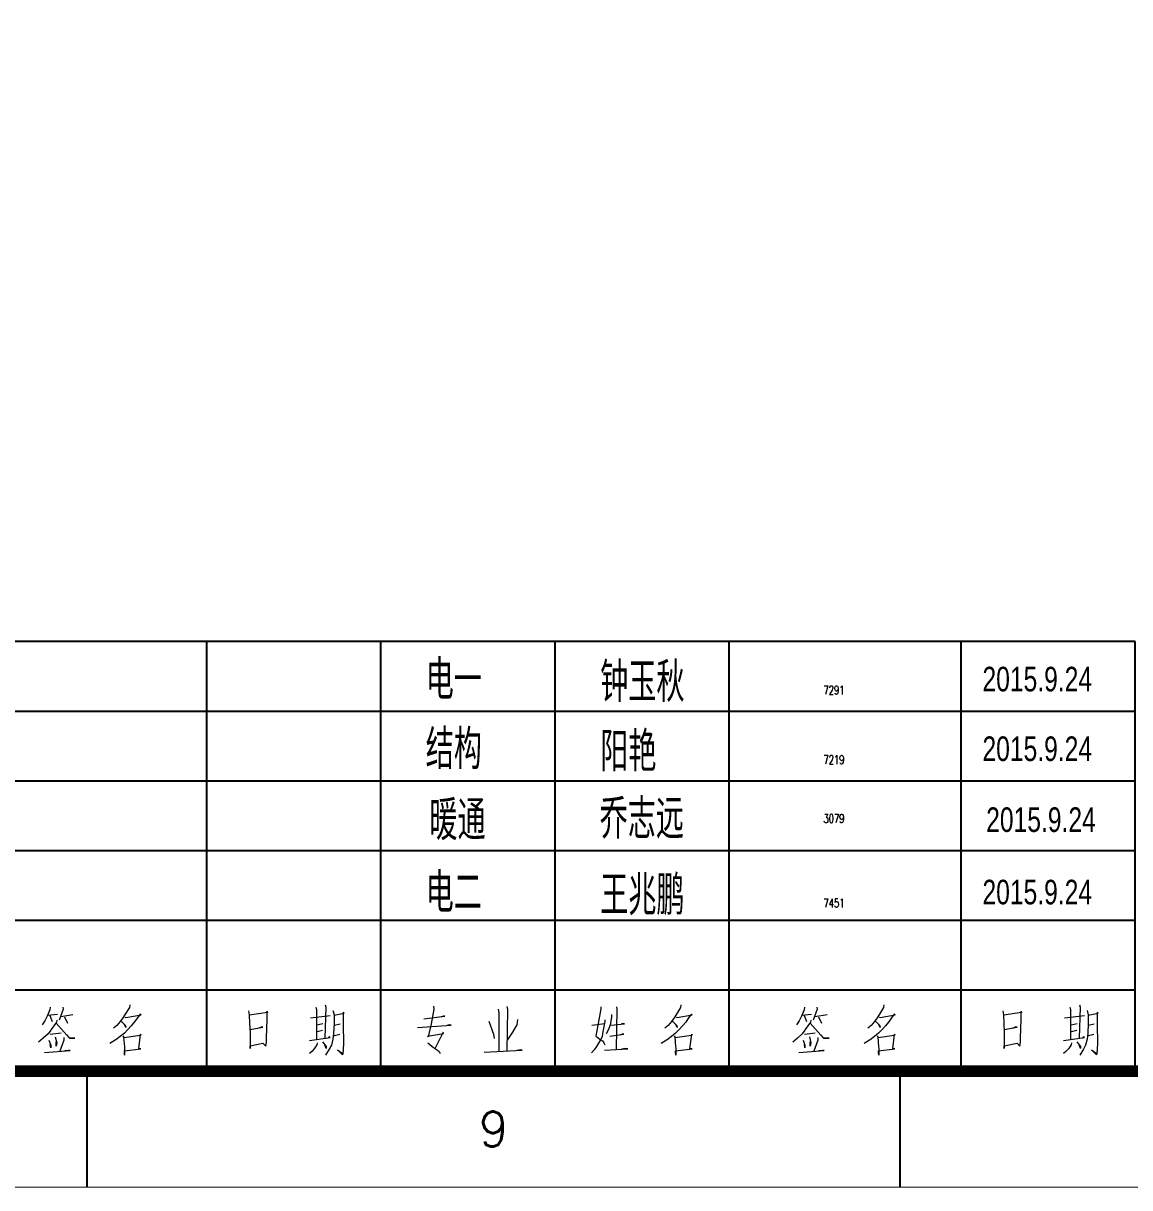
# Model space of a CAD drawing. Header units: millimetres. Extents: x 283073 to 367223, y 132052 to 191502.
# Drawn here: x 338615 to 348151, y 132072 to 142104 of the extents above; entities that cross this region are included whole.
import ezdxf
from ezdxf.enums import TextEntityAlignment as Align

# ---------------------------------------------------------------- set-up
doc = ezdxf.new("R2010")
doc.units = ezdxf.units.MM
doc.header["$LTSCALE"] = 1000
for name, color, linetype in [('HQ1', 7, 'Continuous'), ('HQ2', 7, 'Continuous'), ('PUB_TEXT', 7, 'Continuous')]:
    doc.layers.add(name, color=color, linetype=linetype)
doc.styles.add('HZ', font='geditxt.shx', dxfattribs={"width": 0.75, "bigfont": 'hzfs_1.shx'})
doc.styles.add('HZTXT', font='haiwenrs.shx', dxfattribs={"bigfont": 'haiwenhz.shx'})
doc.styles.get("Standard").update_dxf_attribs({"font": 'txt', "bigfont": 'gbcbig.shx'})

# ---------------------------------------------------------------- blocks, each defined once
blk = doc.blocks.new('GEDI_HQ1_2012')
at = {"layer": 'HQ1', "color": 2}
for p, q in [((0, 37), (-65, 37)), ((-65, 0), (-65, 37)), ((-50, 0), (-50, 37)), ((-35, 0), (-35, 37)), ((-15, 0), (-15, 37)), ((0, 0), (0, 37)), ((-65, 31), (0, 31)), ((-65, 25), (0, 25)), ((-65, 19), (0, 19)), ((-65, 13), (0, 13)), ((-65, 7), (0, 7)), ((0, 0), (0, 7)), ((-65, 0), (0, 0))]:
    blk.add_line(p, q, dxfattribs=at)
at = {"layer": 'HQ1', "color": 7, "lineweight": 0}
for points in [[(-60.48, 5.59), (-60.45, 5.32), (-60.68, 4.06), (-60.94, 2.94), (-61, 3), (-59.61, 3.24), (-59.64, 3.34), (-60.33, 1.98)], [(-54.89, 5.32), (-54.83, 5.02), (-54.83, 1.71)], [(-54.16, 5.56), (-54.1, 5.29), (-54.16, 1.74)], [(-46.04, 5.53), (-46.04, 5.36), (-46.48, 3), (-46.3, 2.9), (-46.1, 2.73), (-45.92, 2.59), (-45.78, 2.42), (-45.7, 2.25)], [(-44.71, 5.53), (-44.68, 5.32), (-44.74, 1.88)], [(-39.15, 5.7), (-39.18, 5.46), (-39.53, 4.91), (-39.73, 4.57), (-39.96, 4.26), (-40.25, 3.92), (-40.54, 3.69)], [(-28.5, 5.49), (-28.53, 5.26), (-28.76, 4.74), (-28.96, 4.33), (-29.2, 3.99)], [(-27.43, 5.49), (-27.4, 5.32), (-27.75, 4.37)], [(-21.66, 5.7), (-21.69, 5.46), (-22.04, 4.91), (-22.24, 4.57), (-22.47, 4.26), (-22.76, 3.92), (-23.05, 3.69)], [(-11.41, 5.19), (-11.35, 4.84), (-11.32, 4.09), (-11.29, 3.31), (-11.29, 3.21), (-11.29, 2.66), (-11.29, 1.94), (-11.29, 2.18), (-10.17, 2.39), (-9.93, 2.15), (-9.87, 2.46), (-9.87, 2.87), (-9.84, 3.65), (-9.82, 4.47), (-9.82, 5.15), (-9.79, 5.05), (-11.32, 4.81)], [(-5.62, 5.49), (-5.56, 5.29), (-5.56, 2.73)], [(-4.8, 5.7), (-4.75, 5.49), (-4.83, 2.83)], [(-4.14, 5.22), (-4.05, 4.84), (-4.05, 4.09), (-4.08, 3.27), (-4.14, 2.76), (-4.28, 2.22), (-4.46, 1.88), (-4.78, 1.37)], [(-4.05, 4.81), (-3.18, 4.98), (-3.27, 5.08), (-3.27, 4.03), (-3.27, 3.96), (-3.24, 2.42), (-3.27, 1.84), (-3.3, 1.5), (-3.33, 1.4), (-3.76, 1.84), (-3.36, 1.54)], [(-61.32, 4.51), (-59.5, 4.74), (-59.61, 4.74), (-59.81, 4.67)], [(-55.7, 4.3), (-55.3, 3.17), (-55.24, 2.8)], [(-53.24, 4.44), (-53.3, 3.99), (-53.67, 3.34), (-54.13, 2.66)], [(-45.7, 4.4), (-45.7, 4.26), (-45.81, 3.69), (-45.9, 3.24), (-45.95, 2.94), (-46.07, 2.69), (-46.25, 2.39), (-46.42, 2.12), (-46.62, 1.84), (-46.85, 1.57)], [(-46.82, 3.96), (-45.72, 4.09)], [(-45.12, 4.88), (-45.12, 4.64), (-45.26, 3.99), (-45.4, 3.58), (-45.58, 3.21)], [(-45.17, 3.96), (-44.02, 4.06), (-44.1, 4.09), (-44.27, 4.06)], [(-39.56, 4.64), (-39.47, 4.61), (-38.17, 4.84), (-38.25, 4.91), (-38.49, 4.57), (-38.74, 4.2), (-39.01, 3.89), (-39.3, 3.58), (-39.62, 3.27), (-39.96, 2.97), (-40.34, 2.69), (-40.4, 2.66), (-40.63, 2.52), (-40.86, 2.36)], [(-39.88, 4.26), (-39.82, 4.23), (-39.5, 3.92), (-39.47, 3.75), (-39.59, 3.99)], [(-27.95, 4.37), (-27.98, 4.2), (-28.44, 3.58), (-28.47, 3.51), (-28.7, 3.21), (-29.11, 2.83), (-29.31, 2.66), (-29.51, 2.49)], [(-28.73, 4.81), (-27.89, 4.91)], [(-28.53, 4.78), (-28.33, 4.26)], [(-28.01, 4.13), (-26.85, 2.83), (-26.38, 2.83), (-26.85, 2.87), (-27.08, 3.11)], [(-27.6, 4.71), (-26.56, 4.88)], [(-27.28, 4.67), (-27.02, 4.13)], [(-22.07, 4.64), (-21.98, 4.61), (-20.68, 4.84), (-20.76, 4.91), (-20.99, 4.57), (-21.26, 4.2), (-21.52, 3.89), (-21.81, 3.58), (-22.12, 3.27), (-22.47, 2.97), (-22.85, 2.69), (-22.91, 2.66), (-23.14, 2.52), (-23.37, 2.36)], [(-22.39, 4.26), (-22.33, 4.23), (-22.01, 3.92), (-21.98, 3.75), (-22.1, 3.99)], [(-6.08, 4.57), (-4.37, 4.78)], [(-5.53, 3.99), (-5.01, 4.09)], [(-4.02, 3.96), (-3.53, 4.06)], [(-61.84, 3.75), (-58.95, 3.96), (-59.09, 3.99), (-59.26, 3.96)], [(-45.29, 3), (-44.07, 3.17), (-44.22, 3.17), (-44.36, 3.11)], [(-39.73, 3.04), (-39.67, 2.94), (-39.62, 2.08), (-39.59, 1.98), (-39.59, 1.37), (-39.62, 1.64), (-39.62, 1.74), (-38.19, 1.91), (-38.22, 1.91), (-38.37, 1.91), (-38.22, 3.17), (-38.17, 3.11), (-38.25, 3.07), (-39.64, 2.87)], [(-27.57, 3.27), (-28.5, 3.14)], [(-22.24, 3.04), (-22.18, 2.94), (-22.12, 2.08), (-22.1, 1.98), (-22.1, 1.37), (-22.12, 1.64), (-22.12, 1.74), (-20.71, 1.91), (-20.74, 1.91), (-20.88, 1.91), (-20.74, 3.17), (-20.68, 3.11), (-20.76, 3.07), (-22.15, 2.87)], [(-11.29, 3.58), (-10.17, 3.79), (-10.28, 3.82), (-10.54, 3.69)], [(-5.5, 3.41), (-5.04, 3.51)], [(-4.08, 3.07), (-4.02, 3.07), (-3.56, 3.17)], [(-60.97, 2.42), (-60.62, 2.15), (-60.39, 1.98), (-60.13, 1.81), (-59.99, 1.67), (-59.9, 1.5)], [(-28.62, 2.66), (-28.47, 2.22), (-28.47, 2.01), (-28.5, 2.29)], [(-28.07, 2.94), (-27.95, 2.42), (-28.01, 2.15), (-28.01, 2.52)], [(-27.34, 2.9), (-27.34, 2.66), (-27.69, 1.71)], [(-6.17, 2.63), (-4.37, 2.9), (-4.46, 2.94), (-4.57, 2.83)], [(-5.5, 2.42), (-5.53, 2.25), (-5.76, 1.91), (-5.97, 1.67), (-6.17, 1.5)], [(-5.04, 2.52), (-4.72, 2.12), (-4.72, 1.94), (-4.83, 2.25)], [(-56.1, 1.64), (-52.83, 1.81), (-52.98, 1.84), (-53.3, 1.77)], [(-45.75, 1.81), (-43.72, 1.91), (-43.93, 1.94), (-44.27, 1.88)], [(-28.99, 1.61), (-26.79, 1.77), (-26.93, 1.77), (-27.25, 1.74)]]:
    blk.add_lwpolyline(points, dxfattribs=at)
blk.add_text('223344', height=0.0001).set_placement((-22.1, 1.74))
blk = doc.blocks.new('GEDI_HQ2_2012')
at = {"layer": 'HQ2', "color": 2}
for p, q in [((0, 37), (-65, 37)), ((-65, 0), (-65, 37)), ((-50, 0), (-50, 37)), ((-35, 0), (-35, 37)), ((-15, 0), (-15, 37)), ((0, 0), (0, 37)), ((-65, 31), (0, 31)), ((-65, 25), (0, 25)), ((-65, 19), (0, 19)), ((-65, 13), (0, 13)), ((-65, 7), (0, 7)), ((0, 0), (0, 7)), ((-65, 0), (0, 0))]:
    blk.add_line(p, q, dxfattribs=at)
at = {"layer": 'HQ2', "color": 7, "lineweight": 0}
for points in [[(-60.48, 5.59), (-60.45, 5.32), (-60.68, 4.06), (-60.94, 2.94), (-61, 3), (-59.61, 3.24), (-59.64, 3.34), (-60.33, 1.98)], [(-54.89, 5.32), (-54.83, 5.02), (-54.83, 1.71)], [(-54.16, 5.56), (-54.1, 5.29), (-54.16, 1.74)], [(-46.04, 5.53), (-46.04, 5.36), (-46.48, 3), (-46.3, 2.9), (-46.1, 2.73), (-45.92, 2.59), (-45.78, 2.42), (-45.7, 2.25)], [(-44.71, 5.53), (-44.68, 5.32), (-44.74, 1.88)], [(-39.15, 5.7), (-39.18, 5.46), (-39.53, 4.91), (-39.73, 4.57), (-39.96, 4.26), (-40.25, 3.92), (-40.54, 3.69)], [(-28.5, 5.49), (-28.53, 5.26), (-28.76, 4.74), (-28.96, 4.33), (-29.2, 3.99)], [(-27.43, 5.49), (-27.4, 5.32), (-27.75, 4.37)], [(-21.66, 5.7), (-21.69, 5.46), (-22.04, 4.91), (-22.24, 4.57), (-22.47, 4.26), (-22.76, 3.92), (-23.05, 3.69)], [(-11.41, 5.19), (-11.35, 4.84), (-11.32, 4.09), (-11.29, 3.31), (-11.29, 3.21), (-11.29, 2.66), (-11.29, 1.94), (-11.29, 2.18), (-10.17, 2.39), (-9.93, 2.15), (-9.87, 2.46), (-9.87, 2.87), (-9.84, 3.65), (-9.82, 4.47), (-9.82, 5.15), (-9.79, 5.05), (-11.32, 4.81)], [(-5.62, 5.49), (-5.56, 5.29), (-5.56, 2.73)], [(-4.8, 5.7), (-4.75, 5.49), (-4.83, 2.83)], [(-4.14, 5.22), (-4.05, 4.84), (-4.05, 4.09), (-4.08, 3.27), (-4.14, 2.76), (-4.28, 2.22), (-4.46, 1.88), (-4.78, 1.37)], [(-4.05, 4.81), (-3.18, 4.98), (-3.27, 5.08), (-3.27, 4.03), (-3.27, 3.96), (-3.24, 2.42), (-3.27, 1.84), (-3.3, 1.5), (-3.33, 1.4), (-3.76, 1.84), (-3.36, 1.54)], [(-61.32, 4.51), (-59.5, 4.74), (-59.61, 4.74), (-59.81, 4.67)], [(-55.7, 4.3), (-55.3, 3.17), (-55.24, 2.8)], [(-53.24, 4.44), (-53.3, 3.99), (-53.67, 3.34), (-54.13, 2.66)], [(-45.7, 4.4), (-45.7, 4.26), (-45.81, 3.69), (-45.9, 3.24), (-45.95, 2.94), (-46.07, 2.69), (-46.25, 2.39), (-46.42, 2.12), (-46.62, 1.84), (-46.85, 1.57)], [(-46.82, 3.96), (-45.72, 4.09)], [(-45.12, 4.88), (-45.12, 4.64), (-45.26, 3.99), (-45.4, 3.58), (-45.58, 3.21)], [(-45.17, 3.96), (-44.02, 4.06), (-44.1, 4.09), (-44.27, 4.06)], [(-39.56, 4.64), (-39.47, 4.61), (-38.17, 4.84), (-38.25, 4.91), (-38.49, 4.57), (-38.74, 4.2), (-39.01, 3.89), (-39.3, 3.58), (-39.62, 3.27), (-39.96, 2.97), (-40.34, 2.69), (-40.4, 2.66), (-40.63, 2.52), (-40.86, 2.36)], [(-39.88, 4.26), (-39.82, 4.23), (-39.5, 3.92), (-39.47, 3.75), (-39.59, 3.99)], [(-27.95, 4.37), (-27.98, 4.2), (-28.44, 3.58), (-28.47, 3.51), (-28.7, 3.21), (-29.11, 2.83), (-29.31, 2.66), (-29.51, 2.49)], [(-28.73, 4.81), (-27.89, 4.91)], [(-28.53, 4.78), (-28.33, 4.26)], [(-28.01, 4.13), (-26.85, 2.83), (-26.38, 2.83), (-26.85, 2.87), (-27.08, 3.11)], [(-27.6, 4.71), (-26.56, 4.88)], [(-27.28, 4.67), (-27.02, 4.13)], [(-22.07, 4.64), (-21.98, 4.61), (-20.68, 4.84), (-20.76, 4.91), (-20.99, 4.57), (-21.26, 4.2), (-21.52, 3.89), (-21.81, 3.58), (-22.12, 3.27), (-22.47, 2.97), (-22.85, 2.69), (-22.91, 2.66), (-23.14, 2.52), (-23.37, 2.36)], [(-22.39, 4.26), (-22.33, 4.23), (-22.01, 3.92), (-21.98, 3.75), (-22.1, 3.99)], [(-6.08, 4.57), (-4.37, 4.78)], [(-5.53, 3.99), (-5.01, 4.09)], [(-4.02, 3.96), (-3.53, 4.06)], [(-61.84, 3.75), (-58.95, 3.96), (-59.09, 3.99), (-59.26, 3.96)], [(-45.29, 3), (-44.07, 3.17), (-44.22, 3.17), (-44.36, 3.11)], [(-39.73, 3.04), (-39.67, 2.94), (-39.62, 2.08), (-39.59, 1.98), (-39.59, 1.37), (-39.62, 1.64), (-39.62, 1.74), (-38.19, 1.91), (-38.22, 1.91), (-38.37, 1.91), (-38.22, 3.17), (-38.17, 3.11), (-38.25, 3.07), (-39.64, 2.87)], [(-27.57, 3.27), (-28.5, 3.14)], [(-22.24, 3.04), (-22.18, 2.94), (-22.12, 2.08), (-22.1, 1.98), (-22.1, 1.37), (-22.12, 1.64), (-22.12, 1.74), (-20.71, 1.91), (-20.74, 1.91), (-20.88, 1.91), (-20.74, 3.17), (-20.68, 3.11), (-20.76, 3.07), (-22.15, 2.87)], [(-11.29, 3.58), (-10.17, 3.79), (-10.28, 3.82), (-10.54, 3.69)], [(-5.5, 3.41), (-5.04, 3.51)], [(-4.08, 3.07), (-4.02, 3.07), (-3.56, 3.17)], [(-60.97, 2.42), (-60.62, 2.15), (-60.39, 1.98), (-60.13, 1.81), (-59.99, 1.67), (-59.9, 1.5)], [(-28.62, 2.66), (-28.47, 2.22), (-28.47, 2.01), (-28.5, 2.29)], [(-28.07, 2.94), (-27.95, 2.42), (-28.01, 2.15), (-28.01, 2.52)], [(-27.34, 2.9), (-27.34, 2.66), (-27.69, 1.71)], [(-6.17, 2.63), (-4.37, 2.9), (-4.46, 2.94), (-4.57, 2.83)], [(-5.5, 2.42), (-5.53, 2.25), (-5.76, 1.91), (-5.97, 1.67), (-6.17, 1.5)], [(-5.04, 2.52), (-4.72, 2.12), (-4.72, 1.94), (-4.83, 2.25)], [(-56.1, 1.64), (-52.83, 1.81), (-52.98, 1.84), (-53.3, 1.77)], [(-45.75, 1.81), (-43.72, 1.91), (-43.93, 1.94), (-44.27, 1.88)], [(-28.99, 1.61), (-26.79, 1.77), (-26.93, 1.77), (-27.25, 1.74)]]:
    blk.add_lwpolyline(points, dxfattribs=at)
blk.add_text('112233', height=0.0001).set_placement((-22.1, 1.74))
blk = doc.blocks.new('GEDI_WK_A1')
at = {"color": 3}
for p, q in [((560.67, 0), (560.67, 10)), ((630.75, 0), (630.75, 10))]:
    blk.add_line(p, q, dxfattribs=at)
for points, const_width in [([(0, 0), (841, 0), (841, 594), (0, 594)], 0.1), ([(25, 10), (831, 10), (831, 584), (25, 584)], 1)]:
    blk.add_lwpolyline(points, close=True, dxfattribs=dict(at, const_width=const_width))
blk.add_text('9', height=3, dxfattribs=at).set_placement((595.71, 5), align=Align.MIDDLE)

msp = doc.modelspace()

# ---------------------------------------------------------------- block references
at = {"xscale": 100, "yscale": 100, "zscale": 100}
for name, p in [('GEDI_WK_A1', (283098, 132077)), ('GEDI_HQ2_2012', (341698, 133077)), ('GEDI_HQ1_2012', (348198, 133077))]:
    msp.add_blockref(name, p, dxfattribs=at)

# ---------------------------------------------------------------- texts
at = {"layer": 'PUB_TEXT', "color": 3, "style": 'HZTXT', "width": 0.75}
for s, height, p in [('电一', 340.2, (342083, 136278)), ('钟玉秋', 340.2, (343587, 136257)), ('2015.9.24', 211.7, (346882, 136348)), ('结构', 340.2, (342083, 135678)), ('阳艳', 340.2, (343587, 135657)), ('2015.9.24', 211.7, (346882, 135748)), ('暖通', 340.2, (342115, 135067)), ('乔志远', 340.2, (343582, 135079)), ('2015.9.24', 211.7, (346914, 135137)), ('电二', 340.2, (342083, 134443)), ('王兆鹏', 340.2, (343587, 134421)), ('2015.9.24', 211.7, (346882, 134513))]:
    msp.add_text(s, height=height, dxfattribs=at).set_placement(p)
at = {"layer": 'PUB_TEXT', "style": 'HZ', "width": 0.7}
for s, p in [('7291', (345512, 136322)), ('7219', (345512, 135722)), ('3079', (345512, 135215)), ('7451', (345512, 134487))]:
    msp.add_text(s, height=75, dxfattribs=at).set_placement(p)

doc.saveas('drawing.dxf')
